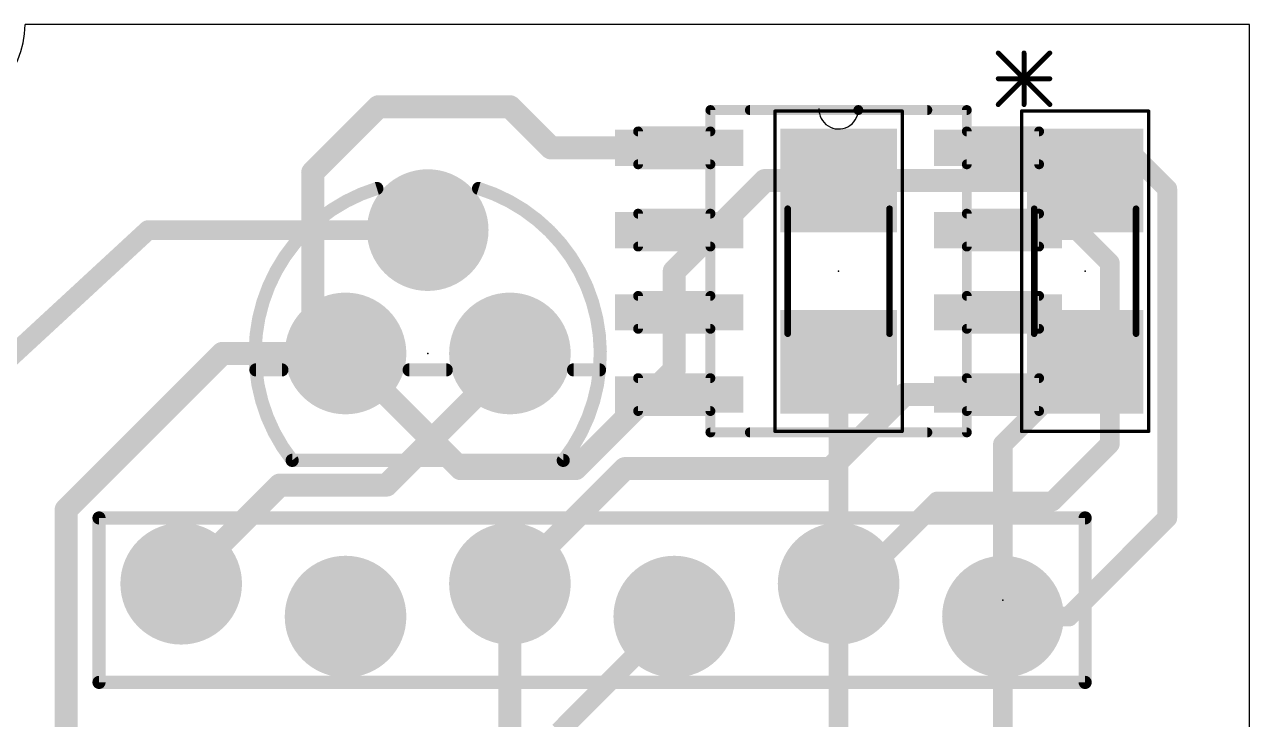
# Model space of a CAD drawing. Extents: x 0 to 91.2, y 0 to 65.1.
# Drawn here: x 34.41 to 53.34, y 54.04 to 64.77 of the extents above; entities that cross this region are included whole.
import ezdxf

# ---------------------------------------------------------------- set-up
doc = ezdxf.new("R2010")
doc.units = 0
for name, color, linetype in [('1', 22, 'CONTINUOUS'), ('16', 175, 'CONTINUOUS'), ('17', 82, 'CONTINUOUS'), ('20', 7, 'CONTINUOUS'), ('21', 253, 'CONTINUOUS'), ('22', 253, 'CONTINUOUS'), ('23', 7, 'CONTINUOUS'), ('24', 7, 'CONTINUOUS'), ('39', 22, 'CONTINUOUS'), ('51', 253, 'CONTINUOUS'), ('52', 253, 'CONTINUOUS')]:
    doc.layers.add(name, color=color, linetype=linetype)

# ---------------------------------------------------------------- blocks, each defined once
blk = doc.blocks.new('RECT')
blk.add_solid([(-0.5, -0.5), (0.5, -0.5), (-0.5, 0.5), (0.5, 0.5)])
blk = doc.blocks.new('ROUNDP')
at = {"const_width": 0.5}
blk.add_lwpolyline([(0, -0.25, 1), (0, 0.25, 1), (0, -0.25)], format="xyb", dxfattribs=at)

msp = doc.modelspace()

# ---------------------------------------------------------------- linework, layer by layer
at = {"layer": '1'}
for points, const_width in [([(45.85, 62.36), (44.45, 60.96)], 0.3556), ([(46.99, 62.36), (45.85, 62.36)], 0.3556), ([(50.8, 62.36), (46.99, 62.36)], 0.3556), ([(36.319, 61.595), (33.02, 58.55)], 0.3048), ([(40.64, 61.595), (36.319, 61.595)], 0.3048), ([(44.45, 60.96), (44.45, 59.436)], 0.3556), ([(41.148, 57.912), (39.37, 59.69)], 0.3556), ([(46.99, 59.56), (46.99, 56.134)], 0.3048), ([(50.8, 59.56), (49.53, 58.29)], 0.3048), ([(44.45, 59.436), (42.926, 57.912)], 0.3556), ([(49.53, 58.29), (49.53, 55.626)], 0.3048), ([(42.926, 57.912), (41.148, 57.912)], 0.3556), ([(41.91, 56.134), (41.91, 49.403)], 0.3556)]:
    msp.add_lwpolyline(points, dxfattribs=dict(at, const_width=const_width))
for points, const_width in [([(45.85, 62.4489, 1), (45.85, 62.2711)], 0.1778), ([(45.9129, 62.2971, 1), (45.7871, 62.4229)], 0.1778), ([(46.99, 62.4489, 1), (46.99, 62.2711)], 0.1778), ([(46.99, 62.2711, 1), (46.99, 62.4489)], 0.1778), ([(50.8, 62.2711, 1), (50.8, 62.4489)], 0.1778), ([(36.319, 61.6712, 1), (36.319, 61.5188)], 0.1524), ([(36.3707, 61.539, 1), (36.2673, 61.651)], 0.1524), ([(40.64, 61.5188, 1), (40.64, 61.6712)], 0.1524), ([(44.3871, 61.0229, 1), (44.5129, 60.8971)], 0.1778), ([(44.5389, 60.96, 1), (44.3611, 60.96)], 0.1778), ([(39.4329, 59.7529, 1), (39.3071, 59.6271)], 0.1778), ([(47.0662, 59.56, 1), (46.9138, 59.56)], 0.1524), ([(50.8539, 59.5061, 1), (50.7461, 59.6139)], 0.1524), ([(44.3611, 59.436, 1), (44.5389, 59.436)], 0.1778), ([(44.5129, 59.3731, 1), (44.3871, 59.4989)], 0.1778), ([(49.6062, 58.29, 1), (49.4538, 58.29)], 0.1524), ([(49.4761, 58.3439, 1), (49.5839, 58.2361)], 0.1524), ([(41.148, 58.0009, 1), (41.148, 57.8231)], 0.1778), ([(41.0851, 57.8491, 1), (41.2109, 57.9749)], 0.1778), ([(42.8631, 57.9749, 1), (42.9889, 57.8491)], 0.1778), ([(42.926, 57.8231, 1), (42.926, 58.0009)], 0.1778), ([(41.9989, 56.134, 1), (41.8211, 56.134)], 0.1778), ([(46.9138, 56.134, 1), (47.0662, 56.134)], 0.1524), ([(49.4538, 55.626, 1), (49.6062, 55.626)], 0.1524)]:
    msp.add_lwpolyline(points, format="xyb", dxfattribs=dict(at, const_width=const_width))
at = {"layer": '16'}
for points, const_width in [([(39.878, 63.5), (38.862, 62.484)], 0.3556), ([(41.91, 63.5), (39.878, 63.5)], 0.3556), ([(42.545, 62.865), (41.91, 63.5)], 0.3556), ([(44.5262, 62.865), (42.545, 62.865)], 0.3556), ([(49.4538, 62.865), (51.435, 62.865)], 0.3048), ([(51.435, 62.865), (52.07, 62.23)], 0.3048), ([(38.862, 62.484), (38.862, 60.198)], 0.3556), ([(52.07, 62.23), (52.07, 57.15)], 0.3048), ([(49.4538, 61.595), (50.673, 61.595)], 0.3048), ([(50.673, 61.595), (51.181, 61.087)], 0.3048), ([(51.181, 61.087), (51.181, 58.293)], 0.3048), ([(38.862, 60.198), (39.37, 59.69)], 0.3556), ([(37.465, 59.69), (35.052, 57.277)], 0.3556), ([(39.37, 59.69), (37.465, 59.69)], 0.3556), ([(41.91, 59.69), (41.91, 59.563)], 0.3556), ([(41.91, 59.563), (40.005, 57.658)], 0.3556), ([(46.863, 57.912), (48.006, 59.055)], 0.3556), ([(48.006, 59.055), (49.4538, 59.055)], 0.3556), ([(51.181, 58.293), (50.292, 57.404)], 0.3048), ([(41.91, 56.134), (43.688, 57.912)], 0.3556), ([(43.688, 57.912), (46.863, 57.912)], 0.3556), ([(38.354, 57.658), (36.83, 56.134)], 0.3556), ([(40.005, 57.658), (38.354, 57.658)], 0.3556), ([(48.514, 57.404), (47.244, 56.134)], 0.3048), ([(50.292, 57.404), (48.514, 57.404)], 0.3048), ([(35.052, 57.277), (35.052, 53.848)], 0.3556), ([(52.07, 57.15), (50.546, 55.626)], 0.3048), ([(46.99, 51.943), (46.99, 56.134)], 0.3048), ([(47.244, 56.134), (46.99, 56.134)], 0.3048), ([(42.672, 53.848), (44.45, 55.626)], 0.3048), ([(49.53, 53.467), (49.53, 55.626)], 0.3048), ([(50.546, 55.626), (49.53, 55.626)], 0.3048)]:
    msp.add_lwpolyline(points, dxfattribs=dict(at, const_width=const_width))
for points, const_width in [([(39.878, 63.5889, 1), (39.878, 63.4111)], 0.1778), ([(39.9409, 63.4371, 1), (39.8151, 63.5629)], 0.1778), ([(41.9729, 63.5629, 1), (41.8471, 63.4371)], 0.1778), ([(41.91, 63.4111, 1), (41.91, 63.5889)], 0.1778), ([(42.545, 62.9539, 1), (42.545, 62.7761)], 0.1778), ([(44.5262, 62.7761, 1), (44.5262, 62.9539)], 0.1778), ([(42.4821, 62.8021, 1), (42.6079, 62.9279)], 0.1778), ([(49.4538, 62.9412, 1), (49.4538, 62.7888)], 0.1524), ([(51.4889, 62.9189, 1), (51.3811, 62.8111)], 0.1524), ([(51.435, 62.7888, 1), (51.435, 62.9412)], 0.1524), ([(38.7991, 62.5469, 1), (38.9249, 62.4211)], 0.1778), ([(38.9509, 62.484, 1), (38.7731, 62.484)], 0.1778), ([(52.1462, 62.23, 1), (51.9938, 62.23)], 0.1524), ([(52.0161, 62.1761, 1), (52.1239, 62.2839)], 0.1524), ([(49.4538, 61.6712, 1), (49.4538, 61.5188)], 0.1524), ([(50.7269, 61.6489, 1), (50.6191, 61.5411)], 0.1524), ([(50.673, 61.5188, 1), (50.673, 61.6712)], 0.1524), ([(51.2572, 61.087, 1), (51.1048, 61.087)], 0.1524), ([(51.1271, 61.0331, 1), (51.2349, 61.1409)], 0.1524), ([(38.9249, 60.2609, 1), (38.7991, 60.1351)], 0.1778), ([(38.7731, 60.198, 1), (38.9509, 60.198)], 0.1778), ([(37.465, 59.7789, 1), (37.465, 59.6011)], 0.1778), ([(37.5279, 59.6271, 1), (37.4021, 59.7529)], 0.1778), ([(39.3071, 59.6271, 1), (39.4329, 59.7529)], 0.1778), ([(39.37, 59.6011, 1), (39.37, 59.7789)], 0.1778), ([(41.9989, 59.69, 1), (41.8211, 59.69)], 0.1778), ([(41.8211, 59.563, 1), (41.9989, 59.563)], 0.1778), ([(41.9729, 59.5001, 1), (41.8471, 59.6259)], 0.1778), ([(48.006, 59.1439, 1), (48.006, 58.9661)], 0.1778), ([(48.0689, 58.9921, 1), (47.9431, 59.1179)], 0.1778), ([(49.4538, 58.9661, 1), (49.4538, 59.1439)], 0.1778), ([(51.1048, 58.293, 1), (51.2572, 58.293)], 0.1524), ([(51.2349, 58.2391, 1), (51.1271, 58.3469)], 0.1524), ([(43.688, 58.0009, 1), (43.688, 57.8231)], 0.1778), ([(43.7509, 57.8491, 1), (43.6251, 57.9749)], 0.1778), ([(46.8001, 57.9749, 1), (46.9259, 57.8491)], 0.1778), ([(46.863, 57.8231, 1), (46.863, 58.0009)], 0.1778), ([(38.354, 57.7469, 1), (38.354, 57.5691)], 0.1778), ([(38.4169, 57.5951, 1), (38.2911, 57.7209)], 0.1778), ([(39.9421, 57.7209, 1), (40.0679, 57.5951)], 0.1778), ([(40.005, 57.5691, 1), (40.005, 57.7469)], 0.1778), ([(48.514, 57.4802, 1), (48.514, 57.3278)], 0.1524), ([(48.5679, 57.3501, 1), (48.4601, 57.4579)], 0.1524), ([(50.292, 57.3278, 1), (50.292, 57.4802)], 0.1524), ([(34.9891, 57.3399, 1), (35.1149, 57.2141)], 0.1778), ([(35.1409, 57.277, 1), (34.9631, 57.277)], 0.1778), ([(50.2381, 57.4579, 1), (50.3459, 57.3501)], 0.1524), ([(51.9938, 57.15, 1), (52.1462, 57.15)], 0.1524), ([(52.1239, 57.0961, 1), (52.0161, 57.2039)], 0.1524), ([(36.7671, 56.1969, 1), (36.8929, 56.0711)], 0.1778), ([(41.8471, 56.1969, 1), (41.9729, 56.0711)], 0.1778), ([(47.0662, 56.134, 1), (46.9138, 56.134)], 0.1524), ([(46.99, 56.2102, 1), (46.99, 56.0578)], 0.1524), ([(47.1901, 56.1879, 1), (47.2979, 56.0801)], 0.1524), ([(47.244, 56.0578, 1), (47.244, 56.2102)], 0.1524), ([(44.5039, 55.5721, 1), (44.3961, 55.6799)], 0.1524), ([(49.6062, 55.626, 1), (49.4538, 55.626)], 0.1524), ([(49.53, 55.7022, 1), (49.53, 55.5498)], 0.1524), ([(50.4921, 55.6799, 1), (50.5999, 55.5721)], 0.1524), ([(50.546, 55.5498, 1), (50.546, 55.7022)], 0.1524)]:
    msp.add_lwpolyline(points, format="xyb", dxfattribs=dict(at, const_width=const_width))
at = {"layer": '20'}
for p, q in [((53.34, 64.77), (34.417, 64.77)), ((53.34, 0.01), (53.34, 64.77))]:
    msp.add_line(p, q, dxfattribs=at)
msp.add_arc((33.02, 64.77), 1.397, 180, 0, dxfattribs=at)
at = {"layer": '21'}
for points, const_width in [([(39.8537, 62.2385, 0.5267), (38.5454, 58.039)], 0.2032), ([(39.8687, 62.19, 1), (39.8387, 62.287)], 0.1016), ([(42.7345, 58.039, 0.5267), (41.4263, 62.2384)], 0.2032), ([(41.4413, 62.2869, 1), (41.4113, 62.1899)], 0.1016), ([(37.9851, 59.4868, 1), (37.9851, 59.3852)], 0.1016), ([(38.3863, 59.3852, 1), (38.3863, 59.4868)], 0.1016), ([(40.3537, 59.4868, 1), (40.3537, 59.3852)], 0.1016), ([(40.9263, 59.3852, 1), (40.9263, 59.4868)], 0.1016), ([(42.8937, 59.4868, 1), (42.8937, 59.3852)], 0.1016), ([(43.2949, 59.3852, 1), (43.2949, 59.4868)], 0.1016), ([(38.5455, 58.0898, 1), (38.5455, 57.9882)], 0.1016), ([(38.5055, 58.0076, 1), (38.5853, 58.0704)], 0.1016), ([(42.6946, 58.0704, 1), (42.7744, 58.0076)], 0.1016), ([(42.7345, 57.9882, 1), (42.7345, 58.0898)], 0.1016), ([(35.56, 57.2008, 1), (35.56, 57.0992)], 0.1016), ([(35.6108, 57.15, 1), (35.5092, 57.15)], 0.1016), ([(50.8508, 57.15, 1), (50.7492, 57.15)], 0.1016), ([(50.8, 57.0992, 1), (50.8, 57.2008)], 0.1016), ([(35.56, 54.6608, 1), (35.56, 54.5592)], 0.1016), ([(35.5092, 54.61, 1), (35.6108, 54.61)], 0.1016), ([(50.7492, 54.61, 1), (50.8508, 54.61)], 0.1016), ([(50.8, 54.5592, 1), (50.8, 54.6608)], 0.1016)]:
    msp.add_lwpolyline(points, format="xyb", dxfattribs=dict(at, const_width=const_width))
at = {"layer": '21', "const_width": 0.2032}
for points in [[(37.9851, 59.436), (38.3863, 59.436)], [(40.3537, 59.436), (40.9263, 59.436)], [(42.8937, 59.436), (43.2949, 59.436)], [(38.5455, 58.039), (42.7345, 58.039)], [(35.56, 57.15), (50.8, 57.15)], [(35.56, 54.61), (35.56, 57.15)], [(50.8, 54.61), (50.8, 57.15)], [(50.8, 54.61), (35.56, 54.61)]]:
    msp.add_lwpolyline(points, dxfattribs=at)
at = {"layer": '22'}
for points, const_width in [([(49.4708, 64.3441, 1), (49.4439, 64.3171)], 0.0381), ([(49.8747, 64.3306, 1), (49.8366, 64.3306)], 0.0381), ([(50.2674, 64.3171, 1), (50.2404, 64.3441)], 0.0381), ([(49.4574, 63.9514, 1), (49.4574, 63.9133)], 0.0381), ([(50.2539, 63.9133, 1), (50.2539, 63.9514)], 0.0381), ([(45.6184, 63.4873, 1), (45.6184, 63.4111)], 0.0762), ([(47.2948, 63.4873, 1), (47.2948, 63.4111)], 0.0762), ([(47.2948, 63.4111, 1), (47.2948, 63.4873)], 0.0762), ([(48.3616, 63.4111, 1), (48.3616, 63.4873)], 0.0762), ([(49.4439, 63.5475, 1), (49.4708, 63.5206)], 0.0381), ([(49.8366, 63.534, 1), (49.8747, 63.534)], 0.0381), ([(50.2404, 63.5206, 1), (50.2674, 63.5475)], 0.0381), ([(45.6184, 58.5089, 1), (45.6184, 58.4327)], 0.0762), ([(48.3616, 58.4327, 1), (48.3616, 58.5089)], 0.0762)]:
    msp.add_lwpolyline(points, format="xyb", dxfattribs=dict(at, const_width=const_width))
for points, const_width in [([(50.2539, 64.3306), (49.4574, 63.534)], 0.0762), ([(50.2539, 63.534), (49.4574, 64.3306)], 0.0762), ([(49.8556, 63.534), (49.8556, 64.3306)], 0.0762), ([(50.2539, 63.9323), (49.4574, 63.9323)], 0.0762), ([(45.6184, 63.4492), (47.2948, 63.4492)], 0.1524), ([(47.2948, 63.4492), (48.3616, 63.4492)], 0.1524), ([(48.3616, 58.4708), (45.6184, 58.4708)], 0.1524)]:
    msp.add_lwpolyline(points, dxfattribs=dict(at, const_width=const_width))
msp.add_arc((46.99, 63.4619), 0.3051, 177.6141, 357.6141, dxfattribs=at)
at = {"layer": '23'}
for p in [(46.99, 60.96), (50.8, 60.96), (40.64, 59.69), (49.53, 55.88)]:
    msp.add_point(p, dxfattribs=at)
at = {"layer": '24'}
msp.add_point((46.99, 60.96), dxfattribs=at)
at = {"layer": '39', "const_width": 0.0508}
for points in [[(46.007, 58.487), (46.007, 63.433)], [(46.007, 63.433), (47.973, 63.433)], [(47.973, 63.433), (47.973, 58.487)], [(49.817, 58.487), (49.817, 63.433)], [(49.817, 63.433), (51.783, 63.433)], [(51.783, 63.433), (51.783, 58.487)], [(47.973, 58.487), (46.007, 58.487)], [(51.783, 58.487), (49.817, 58.487)]]:
    msp.add_lwpolyline(points, dxfattribs=at)
at = {"layer": '39', "const_width": 0.0254}
for points in [[(46.0197, 63.433, 1), (45.9943, 63.433)], [(46.007, 63.4457, 1), (46.007, 63.4203)], [(47.9857, 63.433, 1), (47.9603, 63.433)], [(47.973, 63.4203, 1), (47.973, 63.4457)], [(49.8297, 63.433, 1), (49.8043, 63.433)], [(49.817, 63.4457, 1), (49.817, 63.4203)], [(51.7957, 63.433, 1), (51.7703, 63.433)], [(51.783, 63.4203, 1), (51.783, 63.4457)], [(46.007, 58.4997, 1), (46.007, 58.4743)], [(45.9943, 58.487, 1), (46.0197, 58.487)], [(47.9603, 58.487, 1), (47.9857, 58.487)], [(47.973, 58.4743, 1), (47.973, 58.4997)], [(49.817, 58.4997, 1), (49.817, 58.4743)], [(49.8043, 58.487, 1), (49.8297, 58.487)], [(51.7703, 58.487, 1), (51.7957, 58.487)], [(51.783, 58.4743, 1), (51.783, 58.4997)]]:
    msp.add_lwpolyline(points, format="xyb", dxfattribs=at)
at = {"layer": '51', "const_width": 0.1016}
for points in [[(46.203, 59.995), (46.203, 61.925)], [(47.777, 59.995), (47.777, 61.925)], [(50.013, 61.925), (50.013, 59.995)], [(51.587, 61.925), (51.587, 59.995)]]:
    msp.add_lwpolyline(points, dxfattribs=at)
at = {"layer": '51', "const_width": 0.0508}
for points in [[(46.2284, 61.925, 1), (46.1776, 61.925)], [(47.8024, 61.925, 1), (47.7516, 61.925)], [(50.0384, 61.925, 1), (49.9876, 61.925)], [(51.6124, 61.925, 1), (51.5616, 61.925)], [(46.1776, 59.995, 1), (46.2284, 59.995)], [(47.7516, 59.995, 1), (47.8024, 59.995)], [(49.9876, 59.995, 1), (50.0384, 59.995)], [(51.5616, 59.995, 1), (51.6124, 59.995)]]:
    msp.add_lwpolyline(points, format="xyb", dxfattribs=at)
at = {"layer": '52'}
for points, const_width in [([(49.4708, 64.3441, 1), (49.4439, 64.3171)], 0.0381), ([(49.8747, 64.3306, 1), (49.8366, 64.3306)], 0.0381), ([(50.2674, 64.3171, 1), (50.2404, 64.3441)], 0.0381), ([(49.4574, 63.9514, 1), (49.4574, 63.9133)], 0.0381), ([(50.2539, 63.9133, 1), (50.2539, 63.9514)], 0.0381), ([(45.0469, 63.4492, 1), (44.9707, 63.4492)], 0.0762), ([(45.0088, 63.4873, 1), (45.0088, 63.4111)], 0.0762), ([(47.2948, 63.4873, 1), (47.2948, 63.4111)], 0.0762), ([(47.2948, 63.4111, 1), (47.2948, 63.4873)], 0.0762), ([(49.0093, 63.4492, 1), (48.9331, 63.4492)], 0.0762), ([(48.9712, 63.4111, 1), (48.9712, 63.4873)], 0.0762), ([(49.4439, 63.5475, 1), (49.4708, 63.5206)], 0.0381), ([(49.8366, 63.534, 1), (49.8747, 63.534)], 0.0381), ([(50.2404, 63.5206, 1), (50.2674, 63.5475)], 0.0381), ([(43.9293, 63.119, 1), (43.8531, 63.119)], 0.0762), ([(43.8912, 63.1571, 1), (43.8912, 63.0809)], 0.0762), ([(45.0469, 63.119, 1), (44.9707, 63.119)], 0.0762), ([(45.0088, 63.0809, 1), (45.0088, 63.1571)], 0.0762), ([(49.0093, 63.119, 1), (48.9331, 63.119)], 0.0762), ([(48.9712, 63.1571, 1), (48.9712, 63.0809)], 0.0762), ([(50.1269, 63.119, 1), (50.0507, 63.119)], 0.0762), ([(50.0888, 63.0809, 1), (50.0888, 63.1571)], 0.0762), ([(43.8912, 62.6491, 1), (43.8912, 62.5729)], 0.0762), ([(45.0088, 62.5729, 1), (45.0088, 62.6491)], 0.0762), ([(48.9712, 62.6491, 1), (48.9712, 62.5729)], 0.0762), ([(50.0888, 62.5729, 1), (50.0888, 62.6491)], 0.0762), ([(43.8531, 62.611, 1), (43.9293, 62.611)], 0.0762), ([(44.9707, 62.611, 1), (45.0469, 62.611)], 0.0762), ([(48.9331, 62.611, 1), (49.0093, 62.611)], 0.0762), ([(50.0507, 62.611, 1), (50.1269, 62.611)], 0.0762), ([(43.9293, 61.849, 1), (43.8531, 61.849)], 0.0762), ([(43.8912, 61.8871, 1), (43.8912, 61.8109)], 0.0762), ([(45.0469, 61.849, 1), (44.9707, 61.849)], 0.0762), ([(45.0088, 61.8109, 1), (45.0088, 61.8871)], 0.0762), ([(49.0093, 61.849, 1), (48.9331, 61.849)], 0.0762), ([(48.9712, 61.8871, 1), (48.9712, 61.8109)], 0.0762), ([(50.1269, 61.849, 1), (50.0507, 61.849)], 0.0762), ([(50.0888, 61.8109, 1), (50.0888, 61.8871)], 0.0762), ([(43.8912, 61.3791, 1), (43.8912, 61.3029)], 0.0762), ([(43.8531, 61.341, 1), (43.9293, 61.341)], 0.0762), ([(44.9707, 61.341, 1), (45.0469, 61.341)], 0.0762), ([(45.0088, 61.3029, 1), (45.0088, 61.3791)], 0.0762), ([(48.9712, 61.3791, 1), (48.9712, 61.3029)], 0.0762), ([(48.9331, 61.341, 1), (49.0093, 61.341)], 0.0762), ([(50.0507, 61.341, 1), (50.1269, 61.341)], 0.0762), ([(50.0888, 61.3029, 1), (50.0888, 61.3791)], 0.0762), ([(43.9293, 60.579, 1), (43.8531, 60.579)], 0.0762), ([(43.8912, 60.6171, 1), (43.8912, 60.5409)], 0.0762), ([(45.0469, 60.579, 1), (44.9707, 60.579)], 0.0762), ([(45.0088, 60.5409, 1), (45.0088, 60.6171)], 0.0762), ([(49.0093, 60.579, 1), (48.9331, 60.579)], 0.0762), ([(48.9712, 60.6171, 1), (48.9712, 60.5409)], 0.0762), ([(50.1269, 60.579, 1), (50.0507, 60.579)], 0.0762), ([(50.0888, 60.5409, 1), (50.0888, 60.6171)], 0.0762), ([(43.8912, 60.1091, 1), (43.8912, 60.0329)], 0.0762), ([(43.8531, 60.071, 1), (43.9293, 60.071)], 0.0762), ([(44.9707, 60.071, 1), (45.0469, 60.071)], 0.0762), ([(45.0088, 60.0329, 1), (45.0088, 60.1091)], 0.0762), ([(48.9712, 60.1091, 1), (48.9712, 60.0329)], 0.0762), ([(48.9331, 60.071, 1), (49.0093, 60.071)], 0.0762), ([(50.0507, 60.071, 1), (50.1269, 60.071)], 0.0762), ([(50.0888, 60.0329, 1), (50.0888, 60.1091)], 0.0762), ([(43.9293, 59.309, 1), (43.8531, 59.309)], 0.0762), ([(43.8912, 59.3471, 1), (43.8912, 59.2709)], 0.0762), ([(45.0469, 59.309, 1), (44.9707, 59.309)], 0.0762), ([(45.0088, 59.2709, 1), (45.0088, 59.3471)], 0.0762), ([(49.0093, 59.309, 1), (48.9331, 59.309)], 0.0762), ([(48.9712, 59.3471, 1), (48.9712, 59.2709)], 0.0762), ([(50.1269, 59.309, 1), (50.0507, 59.309)], 0.0762), ([(50.0888, 59.2709, 1), (50.0888, 59.3471)], 0.0762), ([(43.8912, 58.8391, 1), (43.8912, 58.7629)], 0.0762), ([(45.0088, 58.7629, 1), (45.0088, 58.8391)], 0.0762), ([(48.9712, 58.8391, 1), (48.9712, 58.7629)], 0.0762), ([(50.0888, 58.7629, 1), (50.0888, 58.8391)], 0.0762), ([(43.8531, 58.801, 1), (43.9293, 58.801)], 0.0762), ([(44.9707, 58.801, 1), (45.0469, 58.801)], 0.0762), ([(48.9331, 58.801, 1), (49.0093, 58.801)], 0.0762), ([(50.0507, 58.801, 1), (50.1269, 58.801)], 0.0762), ([(45.0088, 58.5089, 1), (45.0088, 58.4327)], 0.0762), ([(44.9707, 58.4708, 1), (45.0469, 58.4708)], 0.0762), ([(48.9331, 58.4708, 1), (49.0093, 58.4708)], 0.0762), ([(48.9712, 58.4327, 1), (48.9712, 58.5089)], 0.0762)]:
    msp.add_lwpolyline(points, format="xyb", dxfattribs=dict(at, const_width=const_width))
for points, const_width in [([(50.2539, 64.3306), (49.4574, 63.534)], 0.0762), ([(50.2539, 63.534), (49.4574, 64.3306)], 0.0762), ([(49.8556, 63.534), (49.8556, 64.3306)], 0.0762), ([(50.2539, 63.9323), (49.4574, 63.9323)], 0.0762), ([(45.0088, 58.4708), (45.0088, 63.4492)], 0.1524), ([(45.0088, 63.4492), (47.2948, 63.4492)], 0.1524), ([(47.2948, 63.4492), (48.9712, 63.4492)], 0.1524), ([(48.9712, 63.4492), (48.9712, 58.4708)], 0.1524), ([(43.8912, 62.611), (43.8912, 63.119)], 0.1524), ([(43.8912, 63.119), (45.0088, 63.119)], 0.1524), ([(45.0088, 63.119), (45.0088, 62.611)], 0.1524), ([(48.9712, 62.611), (48.9712, 63.119)], 0.1524), ([(48.9712, 63.119), (50.0888, 63.119)], 0.1524), ([(50.0888, 63.119), (50.0888, 62.611)], 0.1524), ([(45.0088, 62.611), (43.8912, 62.611)], 0.1524), ([(50.0888, 62.611), (48.9712, 62.611)], 0.1524), ([(43.8912, 61.341), (43.8912, 61.849)], 0.1524), ([(43.8912, 61.849), (45.0088, 61.849)], 0.1524), ([(45.0088, 61.849), (45.0088, 61.341)], 0.1524), ([(48.9712, 61.341), (48.9712, 61.849)], 0.1524), ([(48.9712, 61.849), (50.0888, 61.849)], 0.1524), ([(50.0888, 61.849), (50.0888, 61.341)], 0.1524), ([(45.0088, 61.341), (43.8912, 61.341)], 0.1524), ([(50.0888, 61.341), (48.9712, 61.341)], 0.1524), ([(43.8912, 60.071), (43.8912, 60.579)], 0.1524), ([(43.8912, 60.579), (45.0088, 60.579)], 0.1524), ([(45.0088, 60.579), (45.0088, 60.071)], 0.1524), ([(48.9712, 60.071), (48.9712, 60.579)], 0.1524), ([(48.9712, 60.579), (50.0888, 60.579)], 0.1524), ([(50.0888, 60.579), (50.0888, 60.071)], 0.1524), ([(45.0088, 60.071), (43.8912, 60.071)], 0.1524), ([(50.0888, 60.071), (48.9712, 60.071)], 0.1524), ([(43.8912, 58.801), (43.8912, 59.309)], 0.1524), ([(43.8912, 59.309), (45.0088, 59.309)], 0.1524), ([(45.0088, 59.309), (45.0088, 58.801)], 0.1524), ([(48.9712, 58.801), (48.9712, 59.309)], 0.1524), ([(48.9712, 59.309), (50.0888, 59.309)], 0.1524), ([(50.0888, 59.309), (50.0888, 58.801)], 0.1524), ([(45.0088, 58.801), (43.8912, 58.801)], 0.1524), ([(50.0888, 58.801), (48.9712, 58.801)], 0.1524), ([(48.9712, 58.4708), (45.0088, 58.4708)], 0.1524)]:
    msp.add_lwpolyline(points, dxfattribs=dict(at, const_width=const_width))
msp.add_arc((46.99, 63.4619), 0.3051, 177.6141, 357.6141, dxfattribs=at)

# ---------------------------------------------------------------- block references
at = {"layer": '1', "xscale": 1.6, "yscale": 1.8}
for p, rotation in [((46.99, 62.36), 90), ((50.8, 62.36), 270), ((46.99, 59.56), 90), ((50.8, 59.56), 270)]:
    msp.add_blockref('RECT', p, dxfattribs=dict(at, rotation=rotation))
at = {"layer": '16', "xscale": 1.9812, "yscale": 0.5588, "rotation": 180}
for p in [(44.5262, 62.865), (49.4538, 62.865), (44.5262, 61.595), (49.4538, 61.595), (44.5262, 60.325), (49.4538, 60.325), (44.5262, 59.055), (49.4538, 59.055)]:
    msp.add_blockref('RECT', p, dxfattribs=at)
at = {"layer": '17', "xscale": 1.8796, "yscale": 1.8796}
for p in [(40.64, 61.595), (40.64, 61.595), (39.37, 59.69), (39.37, 59.69), (41.91, 59.69), (41.91, 59.69)]:
    msp.add_blockref('ROUNDP', p, dxfattribs=at)
at = {"layer": '17', "xscale": 1.8796, "yscale": 1.8796, "rotation": 270}
for p in [(36.83, 56.134), (36.83, 56.134), (41.91, 56.134), (41.91, 56.134), (46.99, 56.134), (46.99, 56.134), (39.37, 55.626), (39.37, 55.626), (44.45, 55.626), (44.45, 55.626), (49.53, 55.626), (49.53, 55.626)]:
    msp.add_blockref('ROUNDP', p, dxfattribs=at)
at = {"layer": '51'}
for p, xscale, yscale, rotation in [((46.9891, 62.2868), 0.7501, 1.7, 90), ((50.7991, 62.2868), 0.7501, 1.7, 270), ((46.9909, 59.6333), 0.7501, 1.7, 90), ((50.8009, 59.6333), 0.7501, 1.7, 270), ((36.83, 55.88), 0.635, 0.381, 180), ((39.37, 55.88), 0.635, 0.381, 180), ((41.91, 55.88), 0.635, 0.381, 180), ((44.45, 55.88), 0.635, 0.381, 180), ((46.99, 55.88), 0.635, 0.381, 180), ((49.53, 55.88), 0.635, 0.381, 180)]:
    msp.add_blockref('RECT', p, dxfattribs=dict(at, xscale=xscale, yscale=yscale, rotation=rotation))

doc.saveas('drawing.dxf')
